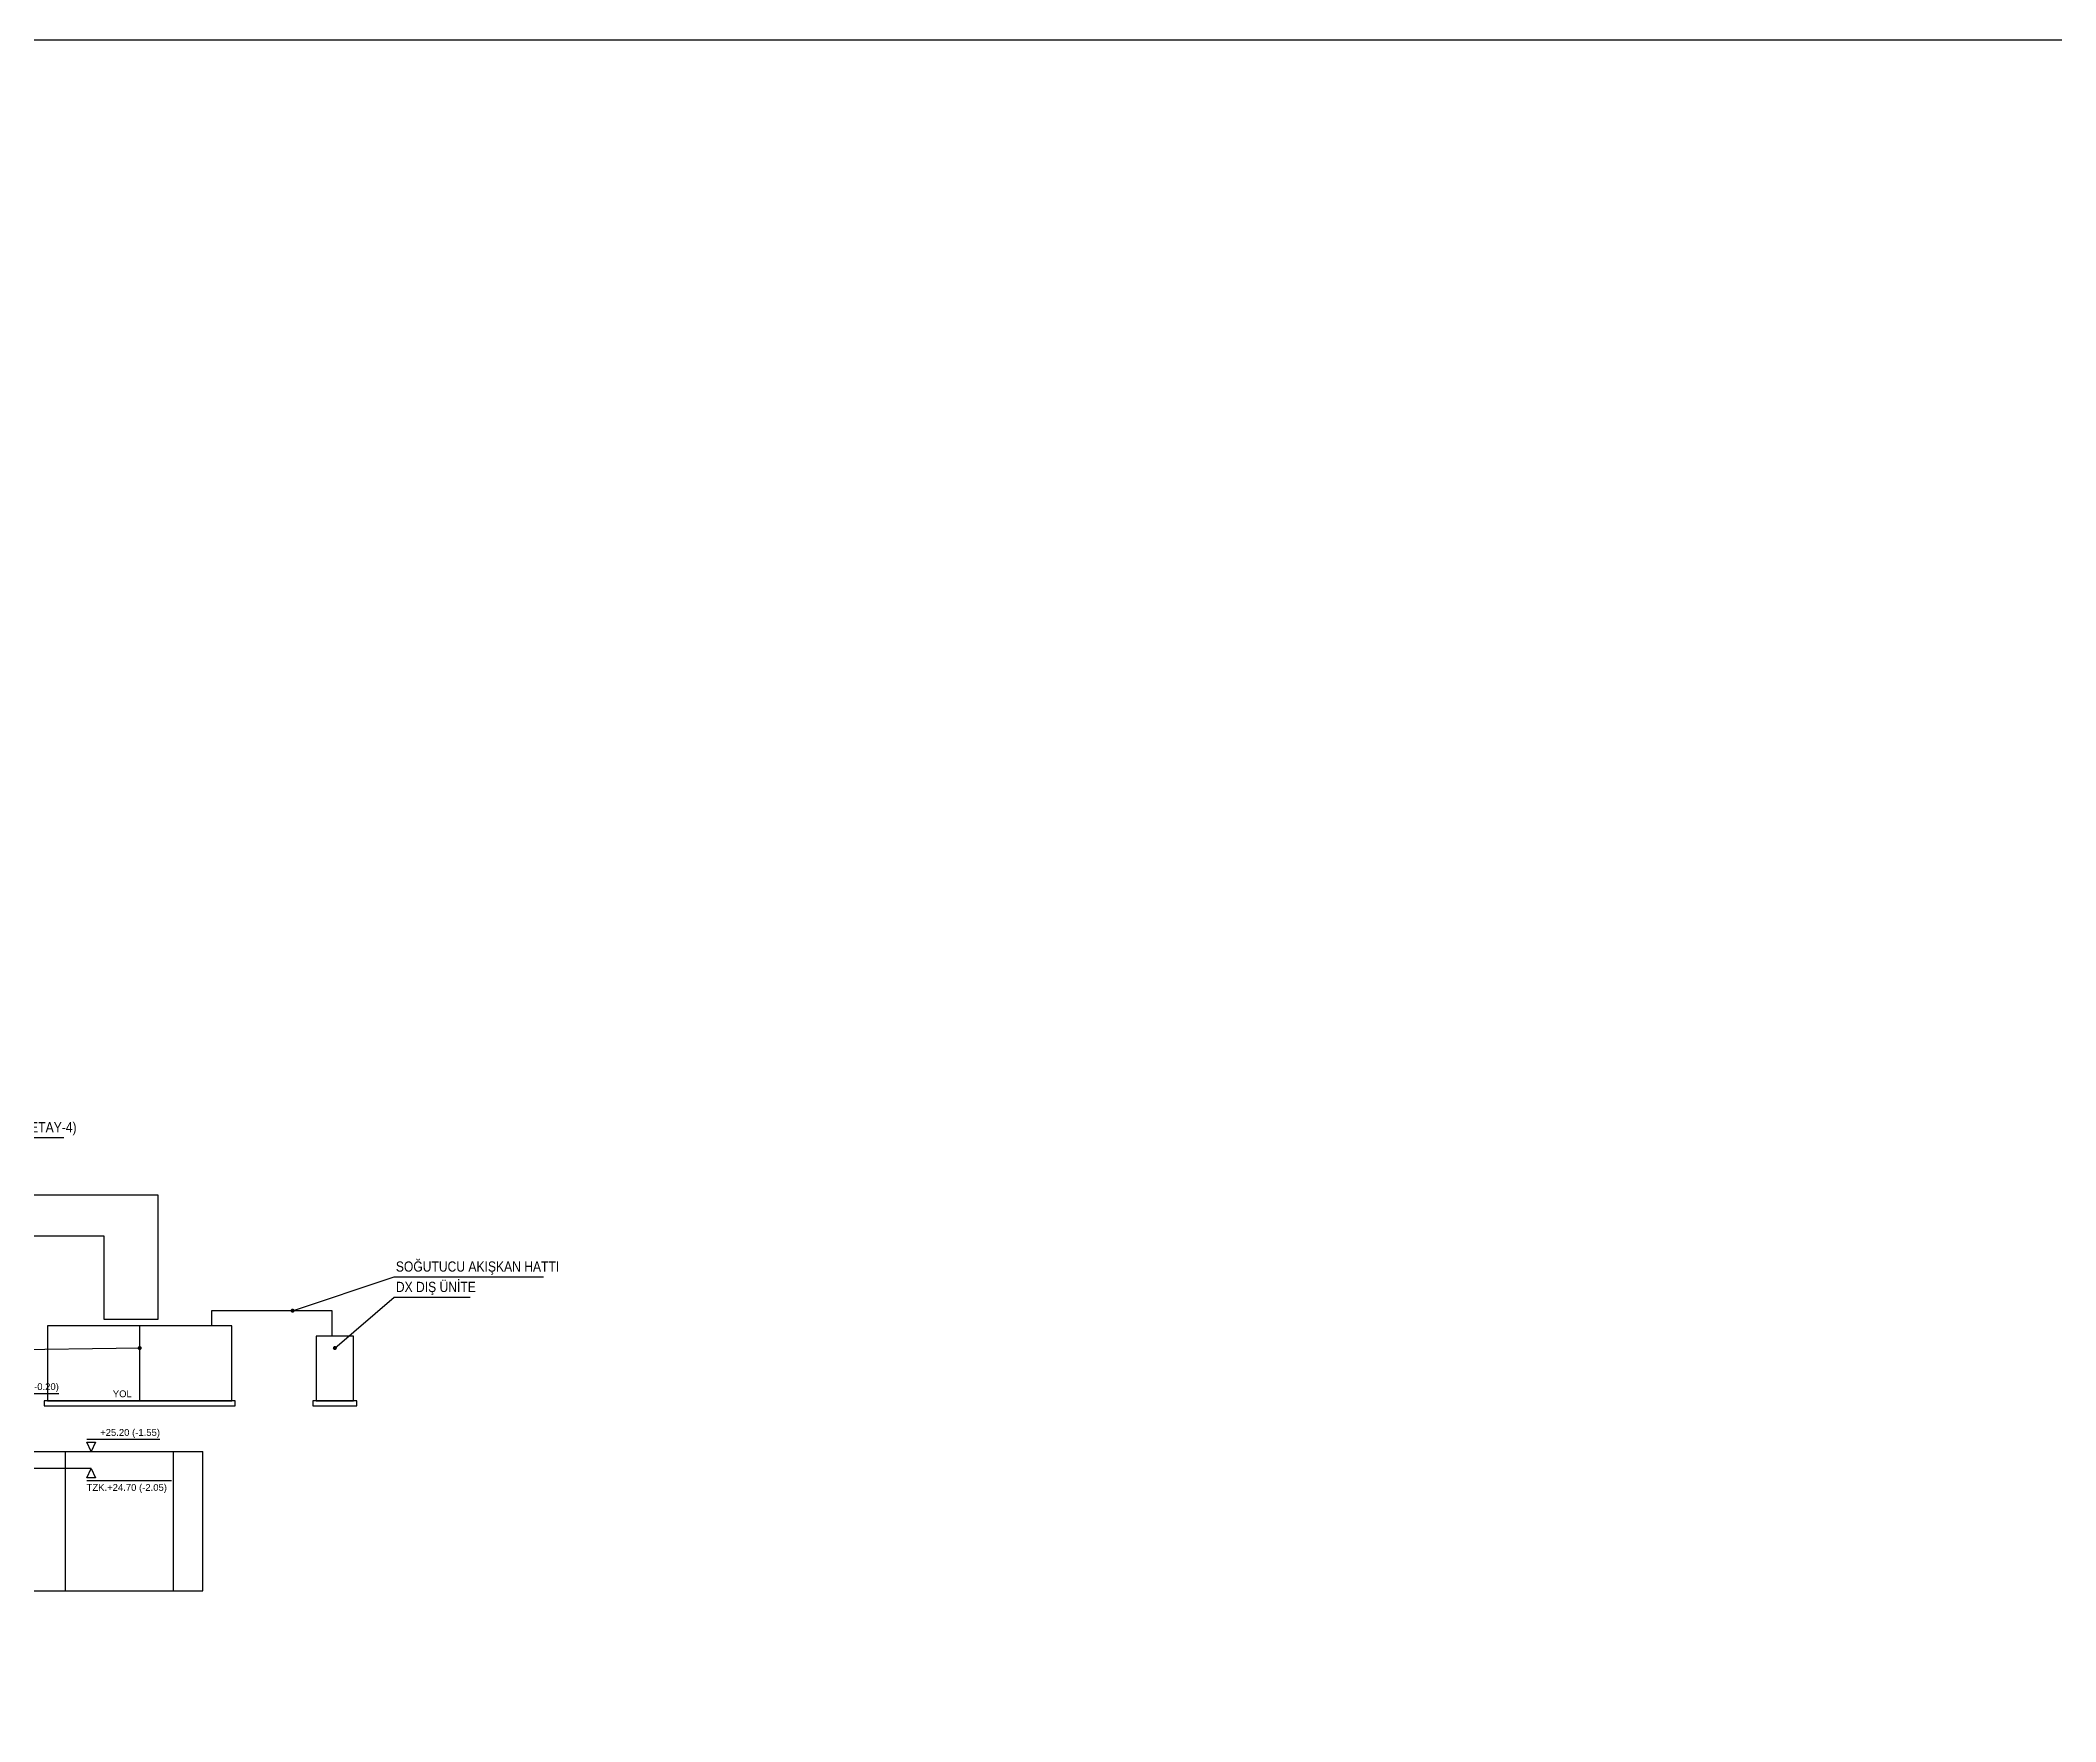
# Model space of a CAD drawing. Header units: centimetres. Extents: x 26200 to 152500, y -600 to 9300.
# Drawn here: x 136130 to 142065, y 4350 to 9300 of the extents above; entities that cross this region are included whole.
import ezdxf
from ezdxf.enums import TextEntityAlignment as Align

# ---------------------------------------------------------------- set-up
doc = ezdxf.new("R2010")
doc.units = ezdxf.units.CM
doc.linetypes.add('DASHED', pattern=[1.524, 1.27, -0.254])
for name, color, linetype in [('MTY-CIHAZ', 135, 'Continuous'), ('MTY-SOGUTUCU-HAT', 6, 'DASHED'), ('ROTAS-HAV-DETAY-YAZI', 7, 'Continuous'), ('ROTAS-KESIT-KANAL-UFLEME', 20, 'Continuous'), ('ROTAS-MIMARI-KESIT', 8, 'Continuous'), ('ROTAS-PAFTA', 144, 'Continuous')]:
    doc.layers.add(name, color=color, linetype=linetype)
doc.styles.add('ROTAS', font='arial.ttf')

msp = doc.modelspace()

# ---------------------------------------------------------------- hatches: boundary and pattern name
at = {"layer": 'ROTAS-HAV-DETAY-YAZI'}
h = msp.add_hatch(color=256, dxfattribs=at)
edge = h.paths.add_edge_path()
edge.add_arc((136872.5, 5560), 6, 0, 360)
h = msp.add_hatch(color=256, dxfattribs=at)
edge = h.paths.add_edge_path()
edge.add_arc((136422.2, 5450), 6, 0, 360)
h = msp.add_hatch(color=256, dxfattribs=at)
edge = h.paths.add_edge_path()
edge.add_arc((136996.9, 5450), 6, 0, 360)
at = {"layer": 'ROTAS-MIMARI-KESIT'}
h = msp.add_hatch(dxfattribs=at)
h.set_pattern_fill('LINE', color=256, scale=10, angle=45, style=0)
h.set_pattern_definition([(90, (394648.6, 696870.72), (-317.5, 0), [])])
h.paths.add_polyline_path([(129666, 5024.4), (129676, 5024.4), (129676.1, 5111.4), (129826.6, 5111.4), (129826.6, 5239.4), (129122.1, 5239.4), (129122.1, 5260.4), (126317.7, 5260.4), (126317.7, 5210.4), (126397.7, 5210.4), (126397.7, 5180.4), (126297.7, 5180.4), (126297.7, 5280.4), (125300.1, 5280.4), (125300.1, 4735.3), (136608, 4735.3), (136608, 5145.4), (136108, 5145.4), (136108, 5025.4), (136118, 5025.4), (136118, 5015.4), (135978, 5015.4), (135978, 5025.4), (135988, 5025.4), (135988, 5055.4), (136088, 5055.4), (136088, 5235.4), (135782, 5270.4), (135782, 5260.4), (135627.5, 5260.4), (135627.5, 5111.4), (135778, 5111.4), (135778, 5106.4), (135778, 5024.4), (135788, 5024.4), (135788, 5014.4), (135367, 5014.4), (135367, 5025.4), (133888, 5025.4), (133888, 5014.4), (133467, 5014.4), (133467, 5025.4), (131988, 5025.4), (131988, 5014.4), (131567, 5014.4), (131567, 5025.4), (130087, 5025.4), (130087, 5014.4), (129666, 5014.4)])

# ---------------------------------------------------------------- linework, layer by layer
at = {"layer": 'MTY-CIHAZ'}
msp.add_line((136422.2, 5295), (136422.2, 5515), dxfattribs=at)
for points in [[(136151, 5295), (136693.4, 5295), (136693.4, 5515), (136151, 5515)], [(136942.2, 5295), (137051.6, 5295), (137051.6, 5485), (136942.2, 5485)], [(136141, 5280), (136703.4, 5280), (136703.4, 5295), (136141, 5295)], [(136932.2, 5280), (137061.6, 5280), (137061.6, 5295), (136932.2, 5295)]]:
    msp.add_lwpolyline(points, close=True, dxfattribs=at)
at = {"layer": 'MTY-SOGUTUCU-HAT', "ltscale": 0.5}
msp.add_lwpolyline([(136988.9, 5485), (136988.9, 5560), (136633.4, 5560), (136633.4, 5515)], dxfattribs=at)
at = {"layer": 'ROTAS-HAV-DETAY-YAZI'}
for p, q in [((135791.9, 6070), (136198.8, 6070)), ((136872.5, 5560), (137171.6, 5660)), ((137171.6, 5660), (137611, 5660)), ((136996.9, 5450), (137171.6, 5600)), ((137171.6, 5600), (137395.8, 5600)), ((136422.2, 5450), (134399, 5420))]:
    msp.add_line(p, q, dxfattribs=at)
at = {"layer": 'ROTAS-KESIT-KANAL-UFLEME'}
msp.add_lwpolyline([(135592.9, 5780), (136316.5, 5780), (136316.5, 5535), (136476.5, 5535), (136476.5, 5900), (135592.9, 5900)], close=True, dxfattribs=at)
at = {"layer": 'ROTAS-MIMARI-KESIT'}
msp.add_line((136279.4, 5095.4), (136088, 5095.4), dxfattribs=at)
at = {"layer": 'ROTAS-MIMARI-KESIT', "elevation": 0}
for points in [[(136184.2, 5315.4), (135969.1, 5315.4)], [(125300.1, 5280.4), (125300.1, 4735.3), (136608, 4735.3), (136608, 5145.4)], [(136482, 5180.4), (136266.9, 5180.4)], [(136108, 5145.4), (136608, 5145.4)], [(136266.9, 5060.4), (136515.9, 5060.4)]]:
    msp.add_lwpolyline(points, dxfattribs=at)
for points in [[(136279.4, 5145.4), (136266.9, 5172.9), (136291.9, 5172.9)], [(136279.4, 5095.4), (136291.9, 5067.9), (136266.9, 5067.9)]]:
    msp.add_lwpolyline(points, close=True, dxfattribs=at)
at = {"layer": 'ROTAS-PAFTA'}
msp.add_lwpolyline([(124500, -600), (152500, -600), (152500, 9300), (124500, 9300)], close=True, dxfattribs=at)

# ---------------------------------------------------------------- texts
at = {"layer": 'ROTAS-HAV-DETAY-YAZI', "style": 'ROTAS', "width": 0.85}
for s, p in [('DUVAR GEÇİŞİ (DETAY-4)', (135796.9, 6076)), ('SOĞUTUCU AKIŞKAN HATTI', (137176.6, 5666)), ('DX DIŞ ÜNİTE', (137176.6, 5606))]:
    msp.add_text(s, height=30, dxfattribs=at).set_placement(p, align=Align.BOTTOM_LEFT)
at = {"layer": 'ROTAS-MIMARI-KESIT', "char_height": 20, "style": 'ROTAS'}
for s, width, insert, attachment_point in [('+26.55 (-0.20)', 226.336, (136184.2, 5320.4), 9), ('YOL', 277.705, (136343, 5325.3), 1), ('+25.20 (-1.55)', 226.336, (136482, 5185.4), 9), ('TZK.+24.70 (-2.05)', 458.007, (136265.7, 5023.5), 7)]:
    msp.add_mtext_dynamic_manual_height_columns(s, width=width, gutter_width=100, heights=[0], dxfattribs=dict(at, insert=insert, attachment_point=attachment_point))

doc.saveas('drawing.dxf')
